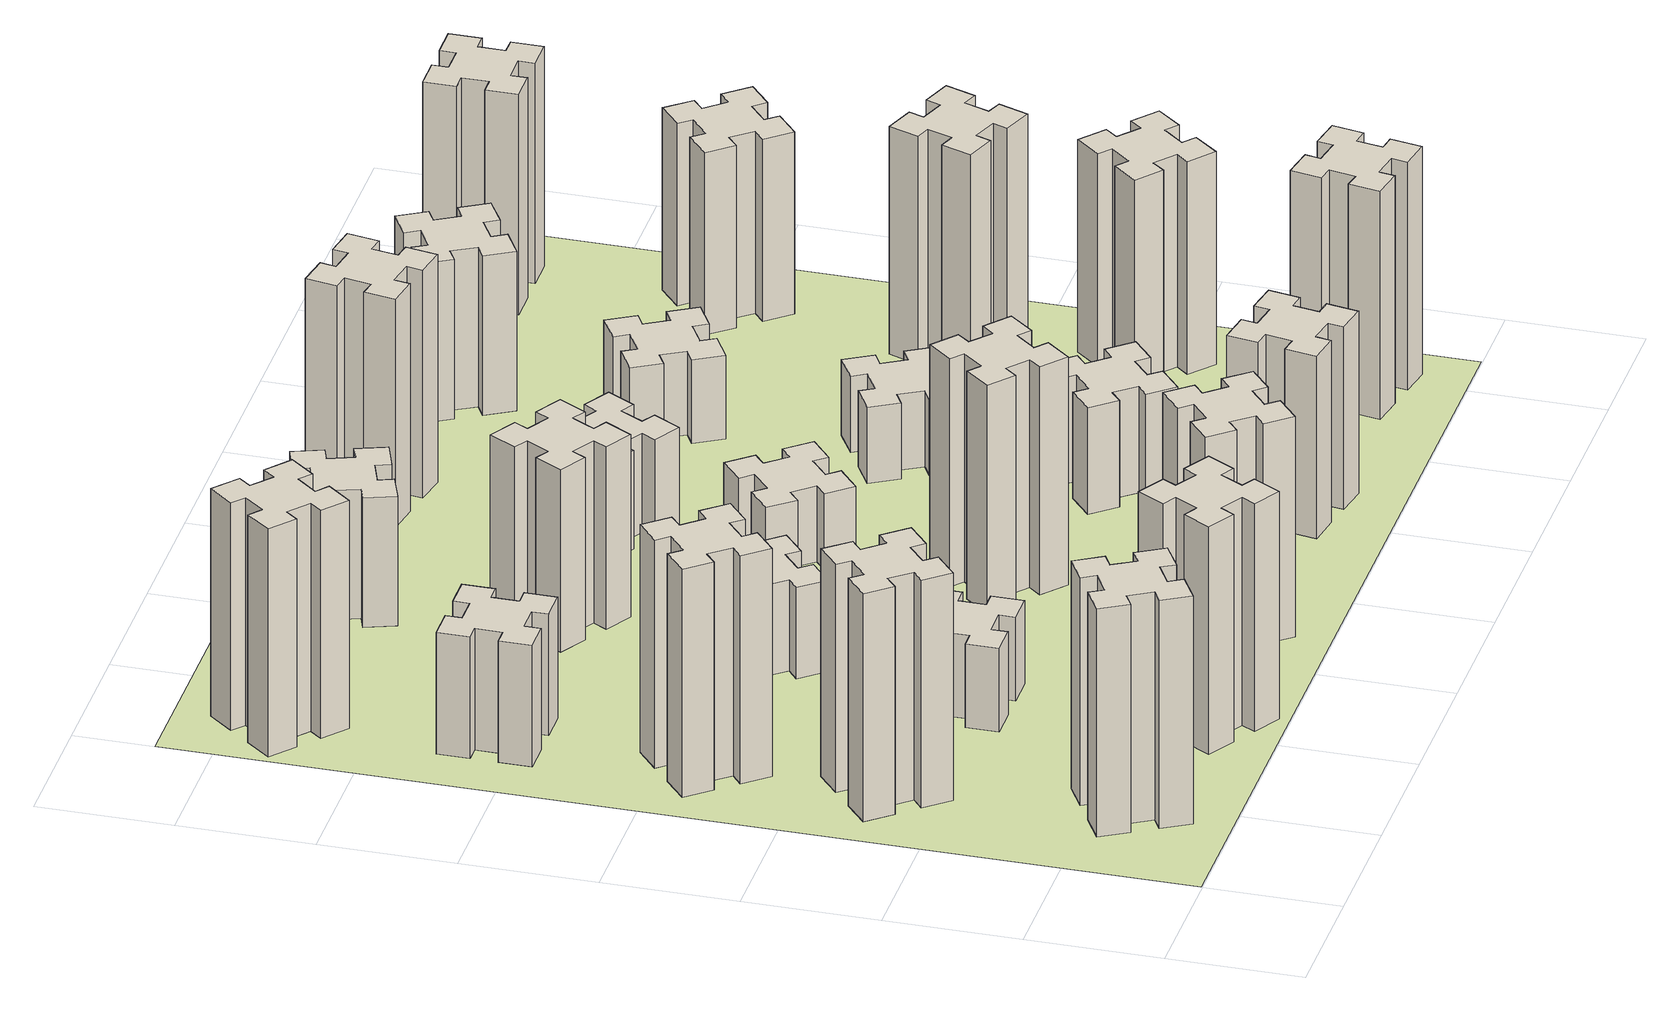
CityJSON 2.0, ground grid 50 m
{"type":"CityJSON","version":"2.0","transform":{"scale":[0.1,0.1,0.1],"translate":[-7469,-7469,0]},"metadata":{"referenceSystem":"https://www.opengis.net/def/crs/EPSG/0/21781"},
"CityObjects":{
"building1":{"type":"Building","attributes":{"class":"1000","function":"1000","usage":"1000","yearOfConstruction":2016,"roofType":"1000","measuredHeight":90,"storeysAboveGround":30,"storeysBelowGround":0},"geometry":[{"type":"Solid","lod":"1","boundaries":[[[[0,1,2,3,4,5,6,7,8,9,10,11,12,13,14,15,16,17,18,19]],[[17,16,20,21]],[[16,15,22,20]],[[15,14,23,22]],[[14,13,24,23]],[[13,12,25,24]],[[12,11,26,25]],[[11,10,27,26]],[[10,9,28,27]],[[9,8,29,28]],[[8,7,30,29]],[[7,6,31,30]],[[6,5,32,31]],[[5,4,33,32]],[[4,3,34,33]],[[3,2,35,34]],[[2,1,36,35]],[[1,0,37,36]],[[0,19,38,37]],[[19,18,39,38]],[[18,17,21,39]],[[24,25,26,27,28,29,30,31,32,33,34,35,36,37,38,39,21,20,22,23]]]]}]},
"building2":{"type":"Building","attributes":{"class":"1000","function":"1000","usage":"1000","yearOfConstruction":2016,"roofType":"1000","measuredHeight":90,"storeysAboveGround":30,"storeysBelowGround":0},"geometry":[{"type":"Solid","lod":"1","boundaries":[[[[40,41,42,43,44,45,46,47,48,49,50,51,52,53,54,55,56,57,58,59]],[[57,56,60,61]],[[56,55,62,60]],[[55,54,63,62]],[[54,53,64,63]],[[53,52,65,64]],[[52,51,66,65]],[[51,50,67,66]],[[50,49,68,67]],[[49,48,69,68]],[[48,47,70,69]],[[47,46,71,70]],[[46,45,72,71]],[[45,44,73,72]],[[44,43,74,73]],[[43,42,75,74]],[[42,41,76,75]],[[41,40,77,76]],[[40,59,78,77]],[[59,58,79,78]],[[58,57,61,79]],[[64,65,66,67,68,69,70,71,72,73,74,75,76,77,78,79,61,60,62,63]]]]}]},
"building3":{"type":"Building","attributes":{"class":"1000","function":"1000","usage":"1000","yearOfConstruction":2016,"roofType":"1000","measuredHeight":90,"storeysAboveGround":30,"storeysBelowGround":0},"geometry":[{"type":"Solid","lod":"1","boundaries":[[[[80,81,82,83,84,85,86,87,88,89,90,91,92,93,94,95,96,97,98,99]],[[97,96,100,101]],[[96,95,102,100]],[[95,94,103,102]],[[94,93,104,103]],[[93,92,105,104]],[[92,91,106,105]],[[91,90,107,106]],[[90,89,108,107]],[[89,88,109,108]],[[88,87,110,109]],[[87,86,111,110]],[[86,85,112,111]],[[85,84,113,112]],[[84,83,114,113]],[[83,82,115,114]],[[82,81,116,115]],[[81,80,117,116]],[[80,99,118,117]],[[99,98,119,118]],[[98,97,101,119]],[[104,105,106,107,108,109,110,111,112,113,114,115,116,117,118,119,101,100,102,103]]]]}]},
"building4":{"type":"Building","attributes":{"class":"1000","function":"1000","usage":"1000","yearOfConstruction":2016,"roofType":"1000","measuredHeight":48,"storeysAboveGround":30,"storeysBelowGround":0},"geometry":[{"type":"Solid","lod":"1","boundaries":[[[[120,121,122,123,124,125,126,127,128,129,130,131,132,133,134,135,136,137,138,139]],[[137,136,140,141]],[[136,135,142,140]],[[135,134,143,142]],[[134,133,144,143]],[[133,132,145,144]],[[132,131,146,145]],[[131,130,147,146]],[[130,129,148,147]],[[129,128,149,148]],[[128,127,150,149]],[[127,126,151,150]],[[126,125,152,151]],[[125,124,153,152]],[[124,123,154,153]],[[123,122,155,154]],[[122,121,156,155]],[[121,120,157,156]],[[120,139,158,157]],[[139,138,159,158]],[[138,137,141,159]],[[144,145,146,147,148,149,150,151,152,153,154,155,156,157,158,159,141,140,142,143]]]]}]},
"building5":{"type":"Building","attributes":{"class":"1000","function":"1000","usage":"1000","yearOfConstruction":2016,"roofType":"1000","measuredHeight":90,"storeysAboveGround":30,"storeysBelowGround":0},"geometry":[{"type":"Solid","lod":"1","boundaries":[[[[160,161,162,163,164,165,166,167,168,169,170,171,172,173,174,175,176,177,178,179]],[[177,176,180,181]],[[176,175,182,180]],[[175,174,183,182]],[[174,173,184,183]],[[173,172,185,184]],[[172,171,186,185]],[[171,170,187,186]],[[170,169,188,187]],[[169,168,189,188]],[[168,167,190,189]],[[167,166,191,190]],[[166,165,192,191]],[[165,164,193,192]],[[164,163,194,193]],[[163,162,195,194]],[[162,161,196,195]],[[161,160,197,196]],[[160,179,198,197]],[[179,178,199,198]],[[178,177,181,199]],[[184,185,186,187,188,189,190,191,192,193,194,195,196,197,198,199,181,180,182,183]]]]}]},
"building6":{"type":"Building","attributes":{"class":"1000","function":"1000","usage":"1000","yearOfConstruction":2016,"roofType":"1000","measuredHeight":90,"storeysAboveGround":30,"storeysBelowGround":0},"geometry":[{"type":"Solid","lod":"1","boundaries":[[[[200,201,202,203,204,205,206,207,208,209,210,211,212,213,214,215,216,217,218,219]],[[217,216,220,221]],[[216,215,222,220]],[[215,214,223,222]],[[214,213,224,223]],[[213,212,225,224]],[[212,211,226,225]],[[211,210,227,226]],[[210,209,228,227]],[[209,208,229,228]],[[208,207,230,229]],[[207,206,231,230]],[[206,205,232,231]],[[205,204,233,232]],[[204,203,234,233]],[[203,202,235,234]],[[202,201,236,235]],[[201,200,237,236]],[[200,219,238,237]],[[219,218,239,238]],[[218,217,221,239]],[[224,225,226,227,228,229,230,231,232,233,234,235,236,237,238,239,221,220,222,223]]]]}]},
"building7":{"type":"Building","attributes":{"class":"1000","function":"1000","usage":"1000","yearOfConstruction":2016,"roofType":"1000","measuredHeight":33,"storeysAboveGround":30,"storeysBelowGround":0},"geometry":[{"type":"Solid","lod":"1","boundaries":[[[[240,241,242,243,244,245,246,247,248,249,250,251,252,253,254,255,256,257,258,259]],[[257,256,260,261]],[[256,255,262,260]],[[255,254,263,262]],[[254,253,264,263]],[[253,252,265,264]],[[252,251,266,265]],[[251,250,267,266]],[[250,249,268,267]],[[249,248,269,268]],[[248,247,270,269]],[[247,246,271,270]],[[246,245,272,271]],[[245,244,273,272]],[[244,243,274,273]],[[243,242,275,274]],[[242,241,276,275]],[[241,240,277,276]],[[240,259,278,277]],[[259,258,279,278]],[[258,257,261,279]],[[264,265,266,267,268,269,270,271,272,273,274,275,276,277,278,279,261,260,262,263]]]]}]},
"building8":{"type":"Building","attributes":{"class":"1000","function":"1000","usage":"1000","yearOfConstruction":2016,"roofType":"1000","measuredHeight":36,"storeysAboveGround":30,"storeysBelowGround":0},"geometry":[{"type":"Solid","lod":"1","boundaries":[[[[280,281,282,283,284,285,286,287,288,289,290,291,292,293,294,295,296,297,298,299]],[[297,296,300,301]],[[296,295,302,300]],[[295,294,303,302]],[[294,293,304,303]],[[293,292,305,304]],[[292,291,306,305]],[[291,290,307,306]],[[290,289,308,307]],[[289,288,309,308]],[[288,287,310,309]],[[287,286,311,310]],[[286,285,312,311]],[[285,284,313,312]],[[284,283,314,313]],[[283,282,315,314]],[[282,281,316,315]],[[281,280,317,316]],[[280,299,318,317]],[[299,298,319,318]],[[298,297,301,319]],[[304,305,306,307,308,309,310,311,312,313,314,315,316,317,318,319,301,300,302,303]]]]}]},
"building9":{"type":"Building","attributes":{"class":"1000","function":"1000","usage":"1000","yearOfConstruction":2016,"roofType":"1000","measuredHeight":87,"storeysAboveGround":30,"storeysBelowGround":0},"geometry":[{"type":"Solid","lod":"1","boundaries":[[[[320,321,322,323,324,325,326,327,328,329,330,331,332,333,334,335,336,337,338,339]],[[337,336,340,341]],[[336,335,342,340]],[[335,334,343,342]],[[334,333,344,343]],[[333,332,345,344]],[[332,331,346,345]],[[331,330,347,346]],[[330,329,348,347]],[[329,328,349,348]],[[328,327,350,349]],[[327,326,351,350]],[[326,325,352,351]],[[325,324,353,352]],[[324,323,354,353]],[[323,322,355,354]],[[322,321,356,355]],[[321,320,357,356]],[[320,339,358,357]],[[339,338,359,358]],[[338,337,341,359]],[[344,345,346,347,348,349,350,351,352,353,354,355,356,357,358,359,341,340,342,343]]]]}]},
"building10":{"type":"Building","attributes":{"class":"1000","function":"1000","usage":"1000","yearOfConstruction":2016,"roofType":"1000","measuredHeight":72,"storeysAboveGround":30,"storeysBelowGround":0},"geometry":[{"type":"Solid","lod":"1","boundaries":[[[[360,361,362,363,364,365,366,367,368,369,370,371,372,373,374,375,376,377,378,379]],[[377,376,380,381]],[[376,375,382,380]],[[375,374,383,382]],[[374,373,384,383]],[[373,372,385,384]],[[372,371,386,385]],[[371,370,387,386]],[[370,369,388,387]],[[369,368,389,388]],[[368,367,390,389]],[[367,366,391,390]],[[366,365,392,391]],[[365,364,393,392]],[[364,363,394,393]],[[363,362,395,394]],[[362,361,396,395]],[[361,360,397,396]],[[360,379,398,397]],[[379,378,399,398]],[[378,377,381,399]],[[384,385,386,387,388,389,390,391,392,393,394,395,396,397,398,399,381,380,382,383]]]]}]},
"building11":{"type":"Building","attributes":{"class":"1000","function":"1000","usage":"1000","yearOfConstruction":2016,"roofType":"1000","measuredHeight":51,"storeysAboveGround":30,"storeysBelowGround":0},"geometry":[{"type":"Solid","lod":"1","boundaries":[[[[400,401,402,403,404,405,406,407,408,409,410,411,412,413,414,415,416,417,418,419]],[[417,416,420,421]],[[416,415,422,420]],[[415,414,423,422]],[[414,413,424,423]],[[413,412,425,424]],[[412,411,426,425]],[[411,410,427,426]],[[410,409,428,427]],[[409,408,429,428]],[[408,407,430,429]],[[407,406,431,430]],[[406,405,432,431]],[[405,404,433,432]],[[404,403,434,433]],[[403,402,435,434]],[[402,401,436,435]],[[401,400,437,436]],[[400,419,438,437]],[[419,418,439,438]],[[418,417,421,439]],[[424,425,426,427,428,429,430,431,432,433,434,435,436,437,438,439,421,420,422,423]]]]}]},
"building12":{"type":"Building","attributes":{"class":"1000","function":"1000","usage":"1000","yearOfConstruction":2016,"roofType":"1000","measuredHeight":90,"storeysAboveGround":30,"storeysBelowGround":0},"geometry":[{"type":"Solid","lod":"1","boundaries":[[[[440,441,442,443,444,445,446,447,448,449,450,451,452,453,454,455,456,457,458,459]],[[457,456,460,461]],[[456,455,462,460]],[[455,454,463,462]],[[454,453,464,463]],[[453,452,465,464]],[[452,451,466,465]],[[451,450,467,466]],[[450,449,468,467]],[[449,448,469,468]],[[448,447,470,469]],[[447,446,471,470]],[[446,445,472,471]],[[445,444,473,472]],[[444,443,474,473]],[[443,442,475,474]],[[442,441,476,475]],[[441,440,477,476]],[[440,459,478,477]],[[459,458,479,478]],[[458,457,461,479]],[[464,465,466,467,468,469,470,471,472,473,474,475,476,477,478,479,461,460,462,463]]]]}]},
"building13":{"type":"Building","attributes":{"class":"1000","function":"1000","usage":"1000","yearOfConstruction":2016,"roofType":"1000","measuredHeight":30,"storeysAboveGround":30,"storeysBelowGround":0},"geometry":[{"type":"Solid","lod":"1","boundaries":[[[[480,481,482,483,484,485,486,487,488,489,490,491,492,493,494,495,496,497,498,499]],[[497,496,500,501]],[[496,495,502,500]],[[495,494,503,502]],[[494,493,504,503]],[[493,492,505,504]],[[492,491,506,505]],[[491,490,507,506]],[[490,489,508,507]],[[489,488,509,508]],[[488,487,510,509]],[[487,486,511,510]],[[486,485,512,511]],[[485,484,513,512]],[[484,483,514,513]],[[483,482,515,514]],[[482,481,516,515]],[[481,480,517,516]],[[480,499,518,517]],[[499,498,519,518]],[[498,497,501,519]],[[504,505,506,507,508,509,510,511,512,513,514,515,516,517,518,519,501,500,502,503]]]]}]},
"building14":{"type":"Building","attributes":{"class":"1000","function":"1000","usage":"1000","yearOfConstruction":2016,"roofType":"1000","measuredHeight":39,"storeysAboveGround":30,"storeysBelowGround":0},"geometry":[{"type":"Solid","lod":"1","boundaries":[[[[520,521,522,523,524,525,526,527,528,529,530,531,532,533,534,535,536,537,538,539]],[[537,536,540,541]],[[536,535,542,540]],[[535,534,543,542]],[[534,533,544,543]],[[533,532,545,544]],[[532,531,546,545]],[[531,530,547,546]],[[530,529,548,547]],[[529,528,549,548]],[[528,527,550,549]],[[527,526,551,550]],[[526,525,552,551]],[[525,524,553,552]],[[524,523,554,553]],[[523,522,555,554]],[[522,521,556,555]],[[521,520,557,556]],[[520,539,558,557]],[[539,538,559,558]],[[538,537,541,559]],[[544,545,546,547,548,549,550,551,552,553,554,555,556,557,558,559,541,540,542,543]]]]}]},
"building15":{"type":"Building","attributes":{"class":"1000","function":"1000","usage":"1000","yearOfConstruction":2016,"roofType":"1000","measuredHeight":72,"storeysAboveGround":30,"storeysBelowGround":0},"geometry":[{"type":"Solid","lod":"1","boundaries":[[[[560,561,562,563,564,565,566,567,568,569,570,571,572,573,574,575,576,577,578,579]],[[577,576,580,581]],[[576,575,582,580]],[[575,574,583,582]],[[574,573,584,583]],[[573,572,585,584]],[[572,571,586,585]],[[571,570,587,586]],[[570,569,588,587]],[[569,568,589,588]],[[568,567,590,589]],[[567,566,591,590]],[[566,565,592,591]],[[565,564,593,592]],[[564,563,594,593]],[[563,562,595,594]],[[562,561,596,595]],[[561,560,597,596]],[[560,579,598,597]],[[579,578,599,598]],[[578,577,581,599]],[[584,585,586,587,588,589,590,591,592,593,594,595,596,597,598,599,581,580,582,583]]]]}]},
"building16":{"type":"Building","attributes":{"class":"1000","function":"1000","usage":"1000","yearOfConstruction":2016,"roofType":"1000","measuredHeight":90,"storeysAboveGround":30,"storeysBelowGround":0},"geometry":[{"type":"Solid","lod":"1","boundaries":[[[[600,601,602,603,604,605,606,607,608,609,610,611,612,613,614,615,616,617,618,619]],[[617,616,620,621]],[[616,615,622,620]],[[615,614,623,622]],[[614,613,624,623]],[[613,612,625,624]],[[612,611,626,625]],[[611,610,627,626]],[[610,609,628,627]],[[609,608,629,628]],[[608,607,630,629]],[[607,606,631,630]],[[606,605,632,631]],[[605,604,633,632]],[[604,603,634,633]],[[603,602,635,634]],[[602,601,636,635]],[[601,600,637,636]],[[600,619,638,637]],[[619,618,639,638]],[[618,617,621,639]],[[624,625,626,627,628,629,630,631,632,633,634,635,636,637,638,639,621,620,622,623]]]]}]},
"building17":{"type":"Building","attributes":{"class":"1000","function":"1000","usage":"1000","yearOfConstruction":2016,"roofType":"1000","measuredHeight":42,"storeysAboveGround":30,"storeysBelowGround":0},"geometry":[{"type":"Solid","lod":"1","boundaries":[[[[640,641,642,643,644,645,646,647,648,649,650,651,652,653,654,655,656,657,658,659]],[[657,656,660,661]],[[656,655,662,660]],[[655,654,663,662]],[[654,653,664,663]],[[653,652,665,664]],[[652,651,666,665]],[[651,650,667,666]],[[650,649,668,667]],[[649,648,669,668]],[[648,647,670,669]],[[647,646,671,670]],[[646,645,672,671]],[[645,644,673,672]],[[644,643,674,673]],[[643,642,675,674]],[[642,641,676,675]],[[641,640,677,676]],[[640,659,678,677]],[[659,658,679,678]],[[658,657,661,679]],[[664,665,666,667,668,669,670,671,672,673,674,675,676,677,678,679,661,660,662,663]]]]}]},
"building18":{"type":"Building","attributes":{"class":"1000","function":"1000","usage":"1000","yearOfConstruction":2016,"roofType":"1000","measuredHeight":30,"storeysAboveGround":30,"storeysBelowGround":0},"geometry":[{"type":"Solid","lod":"1","boundaries":[[[[680,681,682,683,684,685,686,687,688,689,690,691,692,693,694,695,696,697,698,699]],[[697,696,700,701]],[[696,695,702,700]],[[695,694,703,702]],[[694,693,704,703]],[[693,692,705,704]],[[692,691,706,705]],[[691,690,707,706]],[[690,689,708,707]],[[689,688,709,708]],[[688,687,710,709]],[[687,686,711,710]],[[686,685,712,711]],[[685,684,713,712]],[[684,683,714,713]],[[683,682,715,714]],[[682,681,716,715]],[[681,680,717,716]],[[680,699,718,717]],[[699,698,719,718]],[[698,697,701,719]],[[704,705,706,707,708,709,710,711,712,713,714,715,716,717,718,719,701,700,702,703]]]]}]},
"building19":{"type":"Building","attributes":{"class":"1000","function":"1000","usage":"1000","yearOfConstruction":2016,"roofType":"1000","measuredHeight":33,"storeysAboveGround":30,"storeysBelowGround":0},"geometry":[{"type":"Solid","lod":"1","boundaries":[[[[720,721,722,723,724,725,726,727,728,729,730,731,732,733,734,735,736,737,738,739]],[[737,736,740,741]],[[736,735,742,740]],[[735,734,743,742]],[[734,733,744,743]],[[733,732,745,744]],[[732,731,746,745]],[[731,730,747,746]],[[730,729,748,747]],[[729,728,749,748]],[[728,727,750,749]],[[727,726,751,750]],[[726,725,752,751]],[[725,724,753,752]],[[724,723,754,753]],[[723,722,755,754]],[[722,721,756,755]],[[721,720,757,756]],[[720,739,758,757]],[[739,738,759,758]],[[738,737,741,759]],[[744,745,746,747,748,749,750,751,752,753,754,755,756,757,758,759,741,740,742,743]]]]}]},
"building20":{"type":"Building","attributes":{"class":"1000","function":"1000","usage":"1000","yearOfConstruction":2016,"roofType":"1000","measuredHeight":90,"storeysAboveGround":30,"storeysBelowGround":0},"geometry":[{"type":"Solid","lod":"1","boundaries":[[[[760,761,762,763,764,765,766,767,768,769,770,771,772,773,774,775,776,777,778,779]],[[777,776,780,781]],[[776,775,782,780]],[[775,774,783,782]],[[774,773,784,783]],[[773,772,785,784]],[[772,771,786,785]],[[771,770,787,786]],[[770,769,788,787]],[[769,768,789,788]],[[768,767,790,789]],[[767,766,791,790]],[[766,765,792,791]],[[765,764,793,792]],[[764,763,794,793]],[[763,762,795,794]],[[762,761,796,795]],[[761,760,797,796]],[[760,779,798,797]],[[779,778,799,798]],[[778,777,781,799]],[[784,785,786,787,788,789,790,791,792,793,794,795,796,797,798,799,781,780,782,783]]]]}]},
"building21":{"type":"Building","attributes":{"class":"1000","function":"1000","usage":"1000","yearOfConstruction":2016,"roofType":"1000","measuredHeight":63,"storeysAboveGround":30,"storeysBelowGround":0},"geometry":[{"type":"Solid","lod":"1","boundaries":[[[[800,801,802,803,804,805,806,807,808,809,810,811,812,813,814,815,816,817,818,819]],[[817,816,820,821]],[[816,815,822,820]],[[815,814,823,822]],[[814,813,824,823]],[[813,812,825,824]],[[812,811,826,825]],[[811,810,827,826]],[[810,809,828,827]],[[809,808,829,828]],[[808,807,830,829]],[[807,806,831,830]],[[806,805,832,831]],[[805,804,833,832]],[[804,803,834,833]],[[803,802,835,834]],[[802,801,836,835]],[[801,800,837,836]],[[800,819,838,837]],[[819,818,839,838]],[[818,817,821,839]],[[824,825,826,827,828,829,830,831,832,833,834,835,836,837,838,839,821,820,822,823]]]]}]},
"building22":{"type":"Building","attributes":{"class":"1000","function":"1000","usage":"1000","yearOfConstruction":2016,"roofType":"1000","measuredHeight":84,"storeysAboveGround":30,"storeysBelowGround":0},"geometry":[{"type":"Solid","lod":"1","boundaries":[[[[840,841,842,843,844,845,846,847,848,849,850,851,852,853,854,855,856,857,858,859]],[[857,856,860,861]],[[856,855,862,860]],[[855,854,863,862]],[[854,853,864,863]],[[853,852,865,864]],[[852,851,866,865]],[[851,850,867,866]],[[850,849,868,867]],[[849,848,869,868]],[[848,847,870,869]],[[847,846,871,870]],[[846,845,872,871]],[[845,844,873,872]],[[844,843,874,873]],[[843,842,875,874]],[[842,841,876,875]],[[841,840,877,876]],[[840,859,878,877]],[[859,858,879,878]],[[858,857,861,879]],[[864,865,866,867,868,869,870,871,872,873,874,875,876,877,878,879,861,860,862,863]]]]}]},
"building23":{"type":"Building","attributes":{"class":"1000","function":"1000","usage":"1000","yearOfConstruction":2016,"roofType":"1000","measuredHeight":90,"storeysAboveGround":30,"storeysBelowGround":0},"geometry":[{"type":"Solid","lod":"1","boundaries":[[[[880,881,882,883,884,885,886,887,888,889,890,891,892,893,894,895,896,897,898,899]],[[897,896,900,901]],[[896,895,902,900]],[[895,894,903,902]],[[894,893,904,903]],[[893,892,905,904]],[[892,891,906,905]],[[891,890,907,906]],[[890,889,908,907]],[[889,888,909,908]],[[888,887,910,909]],[[887,886,911,910]],[[886,885,912,911]],[[885,884,913,912]],[[884,883,914,913]],[[883,882,915,914]],[[882,881,916,915]],[[881,880,917,916]],[[880,899,918,917]],[[899,898,919,918]],[[898,897,901,919]],[[904,905,906,907,908,909,910,911,912,913,914,915,916,917,918,919,901,900,902,903]]]]}]},
"building24":{"type":"Building","attributes":{"class":"1000","function":"1000","usage":"1000","yearOfConstruction":2016,"roofType":"1000","measuredHeight":72,"storeysAboveGround":30,"storeysBelowGround":0},"geometry":[{"type":"Solid","lod":"1","boundaries":[[[[920,921,922,923,924,925,926,927,928,929,930,931,932,933,934,935,936,937,938,939]],[[937,936,940,941]],[[936,935,942,940]],[[935,934,943,942]],[[934,933,944,943]],[[933,932,945,944]],[[932,931,946,945]],[[931,930,947,946]],[[930,929,948,947]],[[929,928,949,948]],[[928,927,950,949]],[[927,926,951,950]],[[926,925,952,951]],[[925,924,953,952]],[[924,923,954,953]],[[923,922,955,954]],[[922,921,956,955]],[[921,920,957,956]],[[920,939,958,957]],[[939,938,959,958]],[[938,937,941,959]],[[944,945,946,947,948,949,950,951,952,953,954,955,956,957,958,959,941,940,942,943]]]]}]},
"building25":{"type":"Building","attributes":{"class":"1000","function":"1000","usage":"1000","yearOfConstruction":2016,"roofType":"1000","measuredHeight":87,"storeysAboveGround":30,"storeysBelowGround":0},"geometry":[{"type":"Solid","lod":"1","boundaries":[[[[960,961,962,963,964,965,966,967,968,969,970,971,972,973,974,975,976,977,978,979]],[[977,976,980,981]],[[976,975,982,980]],[[975,974,983,982]],[[974,973,984,983]],[[973,972,985,984]],[[972,971,986,985]],[[971,970,987,986]],[[970,969,988,987]],[[969,968,989,988]],[[968,967,990,989]],[[967,966,991,990]],[[966,965,992,991]],[[965,964,993,992]],[[964,963,994,993]],[[963,962,995,994]],[[962,961,996,995]],[[961,960,997,996]],[[960,979,998,997]],[[979,978,999,998]],[[978,977,981,999]],[[984,985,986,987,988,989,990,991,992,993,994,995,996,997,998,999,981,980,982,983]]]]}]},
"landuse1":{"type":"LandUse","attributes":{"name":"plot1","function":"1010"},"geometry":[{"type":"MultiSurface","lod":"1","boundaries":[[[1000,1001,1002,1003]]]}]}
},
"vertices":[
[487,255,0],[574,305,0],[604,253,0],[708,313,0],[648,417,0],[596,387,0],[546,474,0],[598,504,0],[538,608,0],[434,548,0],[464,496,0],[377,446,0],[347,498,0],[243,438,0],[303,334,0],[355,364,0],[405,277,0],[353,247,0],[413,143,0],[517,203,0],[405,277,900],[353,247,900],[355,364,900],[303,334,900],[243,438,900],[347,498,900],[377,446,900],[464,496,900],[434,548,900],[538,608,900],[598,504,900],[546,474,900],[596,387,900],[648,417,900],[708,313,900],[604,253,900],[574,305,900],[487,255,900],[517,203,900],[413,143,900],
[492,1248,0],[427,1324,0],[473,1363,0],[396,1455,0],[304,1378,0],[343,1332,0],[266,1267,0],[228,1313,0],[136,1236,0],[213,1144,0],[259,1183,0],[323,1106,0],[277,1068,0],[354,976,0],[446,1053,0],[408,1099,0],[484,1163,0],[523,1117,0],[615,1194,0],[538,1286,0],[484,1163,900],[523,1117,900],[408,1099,900],[446,1053,900],[354,976,900],[277,1068,900],[323,1106,900],[259,1183,900],[213,1144,900],[136,1236,900],[228,1313,900],[266,1267,900],[343,1332,900],[304,1378,900],[396,1455,900],[473,1363,900],[427,1324,900],[492,1248,900],[538,1286,900],[615,1194,900],
[408,1739,0],[484,1803,0],[523,1757,0],[615,1834,0],[538,1926,0],[492,1888,0],[427,1964,0],[473,2003,0],[396,2095,0],[304,2018,0],[343,1972,0],[266,1907,0],[228,1953,0],[136,1876,0],[213,1784,0],[259,1823,0],[323,1746,0],[277,1708,0],[354,1616,0],[446,1693,0],[323,1746,900],[277,1708,900],[259,1823,900],[213,1784,900],[136,1876,900],[228,1953,900],[266,1907,900],[343,1972,900],[304,2018,900],[396,2095,900],[473,2003,900],[427,1964,900],[492,1888,900],[538,1926,900],[615,1834,900],[523,1757,900],[484,1803,900],[408,1739,900],[446,1693,900],[354,1616,900],
[485,2545,0],[485,2645,0],[545,2645,0],[545,2765,0],[425,2765,0],[425,2705,0],[325,2705,0],[325,2765,0],[205,2765,0],[205,2645,0],[265,2645,0],[265,2545,0],[205,2545,0],[205,2425,0],[325,2425,0],[325,2485,0],[425,2485,0],[425,2425,0],[545,2425,0],[545,2545,0],[425,2485,480],[425,2425,480],[325,2485,480],[325,2425,480],[205,2425,480],[205,2545,480],[265,2545,480],[265,2645,480],[205,2645,480],[205,2765,480],[325,2765,480],[325,2705,480],[425,2705,480],[425,2765,480],[545,2765,480],[545,2645,480],[485,2645,480],[485,2545,480],[545,2545,480],[545,2425,480],
[1214,346,0],[1127,396,0],[1157,448,0],[1053,508,0],[993,404,0],[1045,374,0],[995,287,0],[943,317,0],[883,213,0],[987,153,0],[1017,205,0],[1104,155,0],[1074,103,0],[1178,43,0],[1238,147,0],[1186,177,0],[1236,264,0],[1288,234,0],[1348,338,0],[1244,398,0],[1236,264,900],[1288,234,900],[1186,177,900],[1238,147,900],[1178,43,900],[1074,103,900],[1104,155,900],[1017,205,900],[987,153,900],[883,213,900],[943,317,900],[995,287,900],[1045,374,900],[993,404,900],[1053,508,900],[1157,448,900],[1127,396,900],[1214,346,900],[1244,398,900],[1348,338,900],
[384,3387,0],[308,3452,0],[346,3498,0],[254,3575,0],[177,3483,0],[223,3444,0],[159,3368,0],[113,3406,0],[36,3314,0],[128,3237,0],[166,3283,0],[243,3219,0],[204,3173,0],[296,3096,0],[373,3188,0],[327,3226,0],[392,3303,0],[438,3264,0],[515,3356,0],[423,3433,0],[392,3303,900],[438,3264,900],[327,3226,900],[373,3188,900],[296,3096,900],[204,3173,900],[243,3219,900],[166,3283,900],[128,3237,900],[36,3314,900],[113,3406,900],[159,3368,900],[223,3444,900],[177,3483,900],[254,3575,900],[346,3498,900],[308,3452,900],[384,3387,900],[423,3433,900],[515,3356,900],
[965,1005,0],[1065,1005,0],[1065,945,0],[1185,945,0],[1185,1065,0],[1125,1065,0],[1125,1165,0],[1185,1165,0],[1185,1285,0],[1065,1285,0],[1065,1225,0],[965,1225,0],[965,1285,0],[845,1285,0],[845,1165,0],[905,1165,0],[905,1065,0],[845,1065,0],[845,945,0],[965,945,0],[905,1065,330],[845,1065,330],[905,1165,330],[845,1165,330],[845,1285,330],[965,1285,330],[965,1225,330],[1065,1225,330],[1065,1285,330],[1185,1285,330],[1185,1165,330],[1125,1165,330],[1125,1065,330],[1185,1065,330],[1185,945,330],[1065,945,330],[1065,1005,330],[965,1005,330],[965,945,330],[845,945,330],
[1083,1972,0],[1006,1907,0],[968,1953,0],[876,1876,0],[953,1784,0],[999,1823,0],[1063,1746,0],[1017,1708,0],[1094,1616,0],[1186,1693,0],[1148,1739,0],[1224,1803,0],[1263,1757,0],[1355,1834,0],[1278,1926,0],[1232,1888,0],[1167,1964,0],[1213,2003,0],[1136,2095,0],[1044,2018,0],[1167,1964,360],[1213,2003,360],[1232,1888,360],[1278,1926,360],[1355,1834,360],[1263,1757,360],[1224,1803,360],[1148,1739,360],[1186,1693,360],[1094,1616,360],[1017,1708,360],[1063,1746,360],[999,1823,360],[953,1784,360],[876,1876,360],[968,1953,360],[1006,1907,360],[1083,1972,360],[1044,2018,360],[1136,2095,360],
[1639,343,0],[1703,266,0],[1657,228,0],[1734,136,0],[1826,213,0],[1788,259,0],[1864,323,0],[1903,277,0],[1995,354,0],[1918,446,0],[1872,408,0],[1807,484,0],[1853,523,0],[1776,615,0],[1684,538,0],[1723,492,0],[1646,427,0],[1608,473,0],[1516,396,0],[1593,304,0],[1646,427,870],[1608,473,870],[1723,492,870],[1684,538,870],[1776,615,870],[1853,523,870],[1807,484,870],[1872,408,870],[1918,446,870],[1995,354,870],[1903,277,870],[1864,323,870],[1788,259,870],[1826,213,870],[1734,136,870],[1657,228,870],[1703,266,870],[1639,343,870],[1593,304,870],[1516,396,870],
[1314,2666,0],[1227,2716,0],[1257,2768,0],[1153,2828,0],[1093,2724,0],[1145,2694,0],[1095,2607,0],[1043,2637,0],[983,2533,0],[1087,2473,0],[1117,2525,0],[1204,2475,0],[1174,2423,0],[1278,2363,0],[1338,2467,0],[1286,2497,0],[1336,2584,0],[1388,2554,0],[1448,2658,0],[1344,2718,0],[1336,2584,720],[1388,2554,720],[1286,2497,720],[1338,2467,720],[1278,2363,720],[1174,2423,720],[1204,2475,720],[1117,2525,720],[1087,2473,720],[983,2533,720],[1043,2637,720],[1095,2607,720],[1145,2694,720],[1093,2724,720],[1153,2828,720],[1257,2768,720],[1227,2716,720],[1314,2666,720],[1344,2718,720],[1448,2658,720],
[1125,3456,0],[1031,3422,0],[1010,3478,0],[897,3437,0],[939,3324,0],[995,3345,0],[1029,3251,0],[973,3230,0],[1014,3117,0],[1127,3159,0],[1106,3215,0],[1200,3249,0],[1220,3193,0],[1333,3234,0],[1292,3347,0],[1236,3326,0],[1202,3420,0],[1258,3440,0],[1217,3553,0],[1104,3512,0],[1202,3420,510],[1258,3440,510],[1236,3326,510],[1292,3347,510],[1333,3234,510],[1220,3193,510],[1200,3249,510],[1106,3215,510],[1127,3159,510],[1014,3117,510],[973,3230,510],[1029,3251,510],[995,3345,510],[939,3324,510],[897,3437,510],[1010,3478,510],[1031,3422,510],[1125,3456,510],[1104,3512,510],[1217,3553,510],
[1803,1324,0],[1739,1248,0],[1693,1286,0],[1616,1194,0],[1708,1117,0],[1746,1163,0],[1823,1099,0],[1784,1053,0],[1876,976,0],[1953,1068,0],[1907,1106,0],[1972,1183,0],[2018,1144,0],[2095,1236,0],[2003,1313,0],[1964,1267,0],[1888,1332,0],[1926,1378,0],[1834,1455,0],[1757,1363,0],[1888,1332,900],[1926,1378,900],[1964,1267,900],[2003,1313,900],[2095,1236,900],[2018,1144,900],[1972,1183,900],[1907,1106,900],[1953,1068,900],[1876,976,900],[1784,1053,900],[1823,1099,900],[1746,1163,900],[1708,1117,900],[1616,1194,900],[1693,1286,900],[1739,1248,900],[1803,1324,900],[1757,1363,900],[1834,1455,900],
[1972,1988,0],[1907,2064,0],[1953,2103,0],[1876,2195,0],[1784,2118,0],[1823,2072,0],[1746,2007,0],[1708,2053,0],[1616,1976,0],[1693,1884,0],[1739,1923,0],[1803,1846,0],[1757,1808,0],[1834,1716,0],[1926,1793,0],[1888,1839,0],[1964,1903,0],[2003,1857,0],[2095,1934,0],[2018,2026,0],[1964,1903,300],[2003,1857,300],[1888,1839,300],[1926,1793,300],[1834,1716,300],[1757,1808,300],[1803,1846,300],[1739,1923,300],[1693,1884,300],[1616,1976,300],[1708,2053,300],[1746,2007,300],[1823,2072,300],[1784,2118,300],[1876,2195,300],[1953,2103,300],[1907,2064,300],[1972,1988,300],[2018,2026,300],[2095,1934,300],
[1926,2497,0],[1976,2584,0],[2028,2554,0],[2088,2658,0],[1984,2718,0],[1954,2666,0],[1867,2716,0],[1897,2768,0],[1793,2828,0],[1733,2724,0],[1785,2694,0],[1735,2607,0],[1683,2637,0],[1623,2533,0],[1727,2473,0],[1757,2525,0],[1844,2475,0],[1814,2423,0],[1918,2363,0],[1978,2467,0],[1844,2475,390],[1814,2423,390],[1757,2525,390],[1727,2473,390],[1623,2533,390],[1683,2637,390],[1735,2607,390],[1785,2694,390],[1733,2724,390],[1793,2828,390],[1897,2768,390],[1867,2716,390],[1954,2666,390],[1984,2718,390],[2088,2658,390],[2028,2554,390],[1976,2584,390],[1926,2497,390],[1978,2467,390],[1918,2363,390],
[2496,444,0],[2478,345,0],[2419,356,0],[2398,237,0],[2517,217,0],[2527,276,0],[2625,258,0],[2615,199,0],[2733,178,0],[2754,297,0],[2695,307,0],[2712,405,0],[2771,395,0],[2792,513,0],[2674,534,0],[2664,475,0],[2565,492,0],[2576,551,0],[2457,572,0],[2437,454,0],[2565,492,720],[2576,551,720],[2664,475,720],[2674,534,720],[2792,513,720],[2771,395,720],[2712,405,720],[2695,307,720],[2754,297,720],[2733,178,720],[2615,199,720],[2625,258,720],[2527,276,720],[2517,217,720],[2398,237,720],[2419,356,720],[2478,345,720],[2496,444,720],[2437,454,720],[2457,572,720],
[1955,3367,0],[1972,3465,0],[2031,3455,0],[2052,3573,0],[1934,3594,0],[1924,3535,0],[1825,3552,0],[1836,3611,0],[1717,3632,0],[1697,3514,0],[1756,3504,0],[1738,3405,0],[1679,3416,0],[1658,3297,0],[1777,3277,0],[1787,3336,0],[1885,3318,0],[1875,3259,0],[1993,3238,0],[2014,3357,0],[1885,3318,900],[1875,3259,900],[1787,3336,900],[1777,3277,900],[1658,3297,900],[1679,3416,900],[1738,3405,900],[1756,3504,900],[1697,3514,900],[1717,3632,900],[1836,3611,900],[1825,3552,900],[1924,3535,900],[1934,3594,900],[2052,3573,900],[2031,3455,900],[1972,3465,900],[1955,3367,900],[2014,3357,900],[1993,3238,900],
[2563,1132,0],[2486,1067,0],[2448,1113,0],[2356,1036,0],[2433,944,0],[2479,983,0],[2543,906,0],[2497,868,0],[2574,776,0],[2666,853,0],[2628,899,0],[2704,963,0],[2743,917,0],[2835,994,0],[2758,1086,0],[2712,1048,0],[2647,1124,0],[2693,1163,0],[2616,1255,0],[2524,1178,0],[2647,1124,420],[2693,1163,420],[2712,1048,420],[2758,1086,420],[2835,994,420],[2743,917,420],[2704,963,420],[2628,899,420],[2666,853,420],[2574,776,420],[2497,868,420],[2543,906,420],[2479,983,420],[2433,944,420],[2356,1036,420],[2448,1113,420],[2486,1067,420],[2563,1132,420],[2524,1178,420],[2616,1255,420],
[2475,1744,0],[2525,1657,0],[2473,1627,0],[2533,1523,0],[2637,1583,0],[2607,1635,0],[2694,1685,0],[2724,1633,0],[2828,1693,0],[2768,1797,0],[2716,1767,0],[2666,1854,0],[2718,1884,0],[2658,1988,0],[2554,1928,0],[2584,1876,0],[2497,1826,0],[2467,1878,0],[2363,1818,0],[2423,1714,0],[2497,1826,300],[2467,1878,300],[2584,1876,300],[2554,1928,300],[2658,1988,300],[2718,1884,300],[2666,1854,300],[2716,1767,300],[2768,1797,300],[2828,1693,300],[2724,1633,300],[2694,1685,300],[2607,1635,300],[2637,1583,300],[2533,1523,300],[2473,1627,300],[2525,1657,300],[2475,1744,300],[2423,1714,300],[2363,1818,300],
[2475,2584,0],[2525,2497,0],[2473,2467,0],[2533,2363,0],[2637,2423,0],[2607,2475,0],[2694,2525,0],[2724,2473,0],[2828,2533,0],[2768,2637,0],[2716,2607,0],[2666,2694,0],[2718,2724,0],[2658,2828,0],[2554,2768,0],[2584,2716,0],[2497,2666,0],[2467,2718,0],[2363,2658,0],[2423,2554,0],[2497,2666,330],[2467,2718,330],[2584,2716,330],[2554,2768,330],[2658,2828,330],[2718,2724,330],[2666,2694,330],[2716,2607,330],[2768,2637,330],[2828,2533,330],[2724,2473,330],[2694,2525,330],[2607,2475,330],[2637,2423,330],[2533,2363,330],[2473,2467,330],[2525,2497,330],[2475,2584,330],[2423,2554,330],[2363,2658,330],
[3504,475,0],[3405,492,0],[3416,551,0],[3297,572,0],[3277,454,0],[3336,444,0],[3318,345,0],[3259,356,0],[3238,237,0],[3357,217,0],[3367,276,0],[3465,258,0],[3455,199,0],[3573,178,0],[3594,297,0],[3535,307,0],[3552,405,0],[3611,395,0],[3632,513,0],[3514,534,0],[3552,405,900],[3611,395,900],[3535,307,900],[3594,297,900],[3573,178,900],[3455,199,900],[3465,258,900],[3367,276,900],[3357,217,900],[3238,237,900],[3259,356,900],[3318,345,900],[3336,444,900],[3277,454,900],[3297,572,900],[3416,551,900],[3405,492,900],[3504,475,900],[3514,534,900],[3632,513,900],
[2716,3347,0],[2666,3434,0],[2718,3464,0],[2658,3568,0],[2554,3508,0],[2584,3456,0],[2497,3406,0],[2467,3458,0],[2363,3398,0],[2423,3294,0],[2475,3324,0],[2525,3237,0],[2473,3207,0],[2533,3103,0],[2637,3163,0],[2607,3215,0],[2694,3265,0],[2724,3213,0],[2828,3273,0],[2768,3377,0],[2694,3265,630],[2724,3213,630],[2607,3215,630],[2637,3163,630],[2533,3103,630],[2473,3207,630],[2525,3237,630],[2475,3324,630],[2423,3294,630],[2363,3398,630],[2467,3458,630],[2497,3406,630],[2584,3456,630],[2554,3508,630],[2658,3568,630],[2718,3464,630],[2666,3434,630],[2716,3347,630],[2768,3377,630],[2828,3273,630],
[3487,1006,0],[3552,1083,0],[3598,1044,0],[3675,1136,0],[3583,1213,0],[3544,1167,0],[3468,1232,0],[3506,1278,0],[3414,1355,0],[3337,1263,0],[3383,1224,0],[3319,1148,0],[3273,1186,0],[3196,1094,0],[3288,1017,0],[3326,1063,0],[3403,999,0],[3364,953,0],[3456,876,0],[3533,968,0],[3403,999,840],[3364,953,840],[3326,1063,840],[3288,1017,840],[3196,1094,840],[3273,1186,840],[3319,1148,840],[3383,1224,840],[3337,1263,840],[3414,1355,840],[3506,1278,840],[3468,1232,840],[3544,1167,840],[3583,1213,840],[3675,1136,840],[3598,1044,840],[3552,1083,840],[3487,1006,840],[3533,968,840],[3456,876,840],
[3420,1842,0],[3326,1876,0],[3347,1932,0],[3234,1973,0],[3193,1860,0],[3249,1840,0],[3215,1746,0],[3159,1767,0],[3117,1654,0],[3230,1613,0],[3251,1669,0],[3345,1635,0],[3324,1579,0],[3437,1537,0],[3478,1650,0],[3422,1671,0],[3456,1765,0],[3512,1744,0],[3553,1857,0],[3440,1898,0],[3456,1765,900],[3512,1744,900],[3422,1671,900],[3478,1650,900],[3437,1537,900],[3324,1579,900],[3345,1635,900],[3251,1669,900],[3230,1613,900],[3117,1654,900],[3159,1767,900],[3215,1746,900],[3249,1840,900],[3193,1860,900],[3234,1973,900],[3347,1932,900],[3326,1876,900],[3420,1842,900],[3440,1898,900],[3553,1857,900],
[3319,2563,0],[3383,2486,0],[3337,2448,0],[3414,2356,0],[3506,2433,0],[3468,2479,0],[3544,2543,0],[3583,2497,0],[3675,2574,0],[3598,2666,0],[3552,2628,0],[3487,2704,0],[3533,2743,0],[3456,2835,0],[3364,2758,0],[3403,2712,0],[3326,2647,0],[3288,2693,0],[3196,2616,0],[3273,2524,0],[3326,2647,720],[3288,2693,720],[3403,2712,720],[3364,2758,720],[3456,2835,720],[3533,2743,720],[3487,2704,720],[3552,2628,720],[3598,2666,720],[3675,2574,720],[3583,2497,720],[3544,2543,720],[3468,2479,720],[3506,2433,720],[3414,2356,720],[3337,2448,720],[3383,2486,720],[3319,2563,720],[3273,2524,720],[3196,2616,720],
[3285,3325,0],[3385,3325,0],[3385,3265,0],[3505,3265,0],[3505,3385,0],[3445,3385,0],[3445,3485,0],[3505,3485,0],[3505,3605,0],[3385,3605,0],[3385,3545,0],[3285,3545,0],[3285,3605,0],[3165,3605,0],[3165,3485,0],[3225,3485,0],[3225,3385,0],[3165,3385,0],[3165,3265,0],[3285,3265,0],[3225,3385,870],[3165,3385,870],[3225,3485,870],[3165,3485,870],[3165,3605,870],[3285,3605,870],[3285,3545,870],[3385,3545,870],[3385,3605,870],[3505,3605,870],[3505,3485,870],[3445,3485,870],[3445,3385,870],[3505,3385,870],[3505,3265,870],[3385,3265,870],[3385,3325,870],[3285,3325,870],[3285,3265,870],[3165,3265,870],
[5,3705,0],[3705,3705,0],[3705,5,0],[5,5,0]
]}
